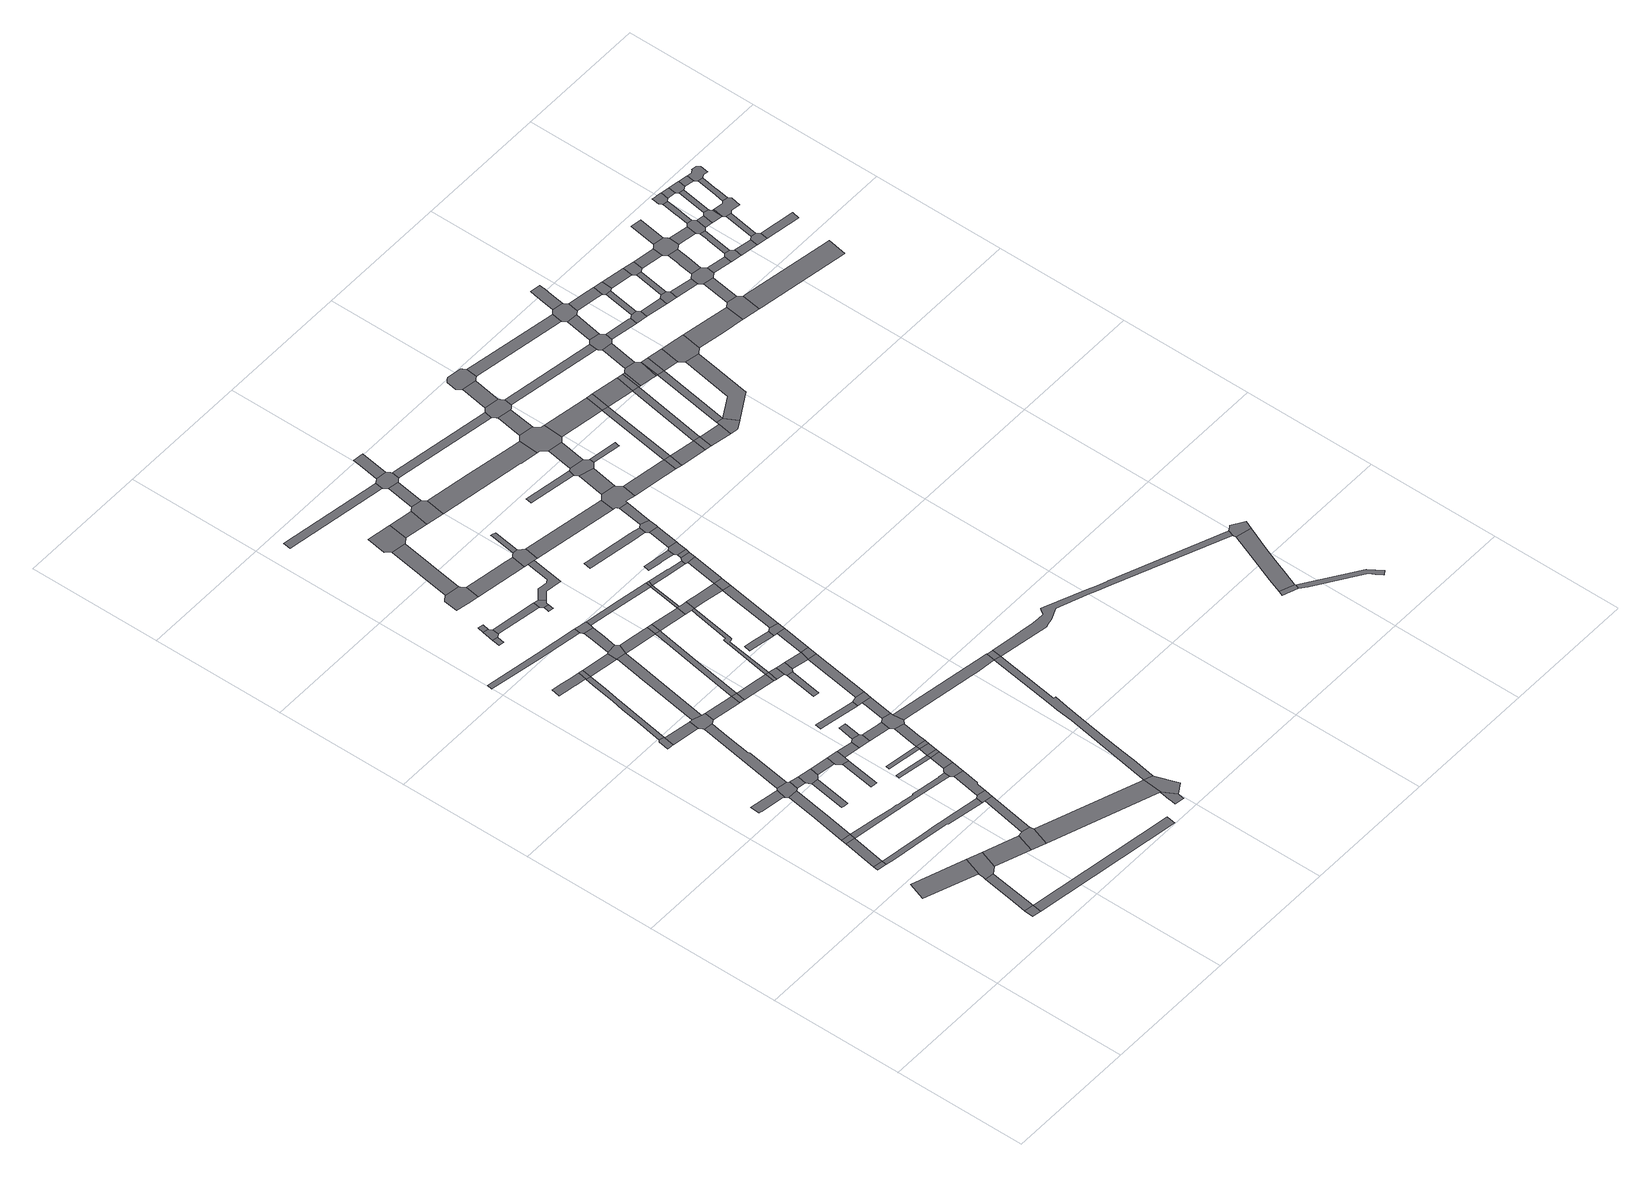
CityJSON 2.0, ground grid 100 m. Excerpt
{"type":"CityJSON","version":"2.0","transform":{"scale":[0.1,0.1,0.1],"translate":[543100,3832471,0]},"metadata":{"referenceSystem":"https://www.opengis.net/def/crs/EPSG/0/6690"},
"CityObjects":{
"road1":{"type":"Road","geometry":[{"type":"MultiSurface","lod":"1","boundaries":[[[0,1,2,3]]]}]},
"road2":{"type":"Road","geometry":[{"type":"MultiSurface","lod":"1","boundaries":[[[4,5,6,7]]]}]},
"road3":{"type":"Road","attributes":{"function":"3","RoadStructureAttribute.sectionType":"1"},"geometry":[{"type":"MultiSurface","lod":"1","boundaries":[[[8,9,10,11,12]]]}]},
"road4":{"type":"Road","attributes":{"RoadStructureAttribute.sectionType":"1"},"geometry":[{"type":"MultiSurface","lod":"1","boundaries":[[[13,4,7,14]]]}]},
"road5":{"type":"Road","attributes":{"RoadStructureAttribute.sectionType":"1"},"geometry":[{"type":"MultiSurface","lod":"1","boundaries":[[[15,16,0,3,17,18]]]}]},
"road6":{"type":"Road","geometry":[{"type":"MultiSurface","lod":"1","boundaries":[[[19,13,14,20]]]}]},
"road7":{"type":"Road","attributes":{"RoadStructureAttribute.sectionType":"1"},"geometry":[{"type":"MultiSurface","lod":"1","boundaries":[[[21,22,23,24,25,26,27,28,29]]]}]},
"road8":{"type":"Road","geometry":[{"type":"MultiSurface","lod":"1","boundaries":[[[12,11,30,15,18,31,32,33]]]}]},
"road9":{"type":"Road","attributes":{"RoadStructureAttribute.sectionType":"1"},"geometry":[{"type":"MultiSurface","lod":"1","boundaries":[[[34,35,19,20,36,37]]]}]},
"road10":{"type":"Road","geometry":[{"type":"MultiSurface","lod":"1","boundaries":[[[38,39,29,28,40,34,37,41,42,43,44,45]]]}]},
"road11":{"type":"Road","attributes":{"RoadStructureAttribute.sectionType":"1"},"geometry":[{"type":"MultiSurface","lod":"1","boundaries":[[[46,47,48,49,50,51,7,6,52,53,54,55,56,57,58,59]]]}]},
"road12":{"type":"Road","attributes":{"function":"3","RoadStructureAttribute.sectionType":"1"},"geometry":[{"type":"MultiSurface","lod":"1","boundaries":[[[33,32,60,61]]]}]},
"road13":{"type":"Road","attributes":{"RoadStructureAttribute.sectionType":"1"},"geometry":[{"type":"MultiSurface","lod":"1","boundaries":[[[62,63,64,65,66]]]}]},
"road14":{"type":"Road","attributes":{"RoadStructureAttribute.sectionType":"1"},"geometry":[{"type":"MultiSurface","lod":"1","boundaries":[[[44,43,67,68]]]}]},
"road15":{"type":"Road","geometry":[{"type":"MultiSurface","lod":"1","boundaries":[[[69,70,71,72,73,74,75,76,77,78]]]}]},
"road16":{"type":"Road","attributes":{"RoadStructureAttribute.sectionType":"1"},"geometry":[{"type":"MultiSurface","lod":"1","boundaries":[[[79,80,81,82,83,84,85,86,87,88,89,90,91,20,14,92,93,94,95,96,97,98,99,100,101,102]]]}]},
"road17":{"type":"Road","attributes":{"RoadStructureAttribute.sectionType":"1"},"geometry":[{"type":"MultiSurface","lod":"1","boundaries":[[[3,2,103,104]]]}]},
"road18":{"type":"Road","geometry":[{"type":"MultiSurface","lod":"1","boundaries":[[[68,67,105,106,62,66,107,108,109,110]]]}]},
"road19":{"type":"Road","attributes":{"RoadStructureAttribute.sectionType":"1"},"geometry":[{"type":"MultiSurface","lod":"1","boundaries":[[[111,38,45,112,113,114,115]]]}]},
"road20":{"type":"Road","geometry":[{"type":"MultiSurface","lod":"1","boundaries":[[[116,117,118,61,60,119,120,121,122]]]}]},
"road21":{"type":"Road","attributes":{"RoadStructureAttribute.sectionType":"1"},"geometry":[{"type":"MultiSurface","lod":"1","boundaries":[[[123,77,76,124,125]]]}]},
"road22":{"type":"Road","attributes":{"RoadStructureAttribute.sectionType":"1"},"geometry":[{"type":"MultiSurface","lod":"1","boundaries":[[[110,109,126,127]]]}]},
"road23":{"type":"Road","attributes":{"RoadStructureAttribute.sectionType":"1"},"geometry":[{"type":"MultiSurface","lod":"1","boundaries":[[[128,129,130,131,132,69,78,133,134,135,136,137]]]}]},
"road24":{"type":"Road","attributes":{"RoadStructureAttribute.sectionType":"1"},"geometry":[{"type":"MultiSurface","lod":"1","boundaries":[[[138,139,140,141,142]]]}]},
"road25":{"type":"Road","attributes":{"RoadStructureAttribute.sectionType":"1"},"geometry":[{"type":"MultiSurface","lod":"1","boundaries":[[[143,116,122,144]]]}]},
"road26":{"type":"Road","attributes":{"RoadStructureAttribute.sectionType":"1"},"geometry":[{"type":"MultiSurface","lod":"1","boundaries":[[[145,146,147,148,149,150,151,152,153,154,155,156]]]}]},
"road27":{"type":"Road","geometry":[{"type":"MultiSurface","lod":"1","boundaries":[[[157,158,125,124,159,160,111,115,161,162,163,164]]]}]},
"road28":{"type":"Road","geometry":[{"type":"MultiSurface","lod":"1","boundaries":[[[127,126,165,138,142,166,167]]]}]},
"road29":{"type":"Road","geometry":[{"type":"MultiSurface","lod":"1","boundaries":[[[168,59,58,143,144,169]]]}]},
"road30":{"type":"Road","geometry":[{"type":"MultiSurface","lod":"1","boundaries":[[[156,155,128,137,170]]]}]},
"road31":{"type":"Road","attributes":{"RoadStructureAttribute.sectionType":"1"},"geometry":[{"type":"MultiSurface","lod":"1","boundaries":[[[171,172,173,174,175,176]]]}]},
"road32":{"type":"Road","attributes":{"RoadStructureAttribute.sectionType":"1"},"geometry":[{"type":"MultiSurface","lod":"1","boundaries":[[[167,166,177,178]]]}]},
"road33":{"type":"Road","attributes":{"RoadStructureAttribute.sectionType":"1"},"geometry":[{"type":"MultiSurface","lod":"1","boundaries":[[[179,180,181,182]]]}]},
"road34":{"type":"Road","attributes":{"RoadStructureAttribute.sectionType":"1"},"geometry":[{"type":"MultiSurface","lod":"1","boundaries":[[[183,184,168,169,185,186,187,188]]]}]},
"road35":{"type":"Road","attributes":{"RoadStructureAttribute.sectionType":"1"},"geometry":[{"type":"MultiSurface","lod":"1","boundaries":[[[189,162,161,190,191,192]]]}]},
"road36":{"type":"Road","geometry":[{"type":"MultiSurface","lod":"1","boundaries":[[[193,194,195,196]]]}]},
"road37":{"type":"Road","attributes":{"RoadStructureAttribute.sectionType":"1"},"geometry":[{"type":"MultiSurface","lod":"1","boundaries":[[[197,198,199,200,164,163,201,202,203,204]]]}]},
"road38":{"type":"Road","attributes":{"RoadStructureAttribute.sectionType":"1"},"geometry":[{"type":"MultiSurface","lod":"1","boundaries":[[[205,206,207,208]]]}]},
"road39":{"type":"Road","geometry":[{"type":"MultiSurface","lod":"1","boundaries":[[[209,210,211,102,101,212,213,183,188,214,215,216]]]}]},
"road40":{"type":"Road","geometry":[{"type":"MultiSurface","lod":"1","boundaries":[[[217,193,196,218,219,220]]]}]},
"road41":{"type":"Road","attributes":{"function":"3","RoadStructureAttribute.sectionType":"1"},"geometry":[{"type":"MultiSurface","lod":"1","boundaries":[[[221,222,223,120,119,224,225]]]}]},
"road42":{"type":"Road","attributes":{"RoadStructureAttribute.sectionType":"1"},"geometry":[{"type":"MultiSurface","lod":"1","boundaries":[[[170,137,226,227,228]]]}]},
"road43":{"type":"Road","geometry":[{"type":"MultiSurface","lod":"1","boundaries":[[[229,178,177,230,231,232]]]}]},
"road44":{"type":"Road","geometry":[{"type":"MultiSurface","lod":"1","boundaries":[[[233,234,217,220]]]}]},
"road45":{"type":"Road","attributes":{"RoadStructureAttribute.sectionType":"1"},"geometry":[{"type":"MultiSurface","lod":"1","boundaries":[[[181,209,216,235]]]}]},
"road46":{"type":"Road","geometry":[{"type":"MultiSurface","lod":"1","boundaries":[[[236,237,229,232]]]}]},
"road47":{"type":"Road","geometry":[{"type":"MultiSurface","lod":"1","boundaries":[[[192,191,238,239]]]}]},
"road48":{"type":"Road","geometry":[{"type":"MultiSurface","lod":"1","boundaries":[[[182,181,235,240]]]}]},
"road49":{"type":"Road","attributes":{"RoadStructureAttribute.sectionType":"1"},"geometry":[{"type":"MultiSurface","lod":"1","boundaries":[[[207,182,240,241]]]}]},
"road50":{"type":"Road","attributes":{"RoadStructureAttribute.sectionType":"1"},"geometry":[{"type":"MultiSurface","lod":"1","boundaries":[[[231,230,242,243]]]}]},
"road51":{"type":"Road","geometry":[{"type":"MultiSurface","lod":"1","boundaries":[[[208,207,241,244]]]}]},
"road52":{"type":"Road","geometry":[{"type":"MultiSurface","lod":"1","boundaries":[[[245,246,228,227,247,197,204,248]]]}]},
"road53":{"type":"Road","attributes":{"RoadStructureAttribute.sectionType":"1"},"geometry":[{"type":"MultiSurface","lod":"1","boundaries":[[[249,250,251,252,253,254]]]}]},
"road54":{"type":"Road","attributes":{"RoadStructureAttribute.sectionType":"1"},"geometry":[{"type":"MultiSurface","lod":"1","boundaries":[[[255,256,208,244,257,258,259]]]}]},
"road55":{"type":"Road","attributes":{"RoadStructureAttribute.sectionType":"1"},"geometry":[{"type":"MultiSurface","lod":"1","boundaries":[[[219,218,260,261]]]}]},
"road56":{"type":"Road","attributes":{"RoadStructureAttribute.sectionType":"1"},"geometry":[{"type":"MultiSurface","lod":"1","boundaries":[[[262,239,238,263,264,265]]]}]},
"road57":{"type":"Road","attributes":{"RoadStructureAttribute.sectionType":"1"},"geometry":[{"type":"MultiSurface","lod":"1","boundaries":[[[266,267,246,245,268,269]]]}]},
"road58":{"type":"Road","geometry":[{"type":"MultiSurface","lod":"1","boundaries":[[[270,271,272,273,274,275,276,277,278,279,280]]]}]},
"road59":{"type":"Road","geometry":[{"type":"MultiSurface","lod":"1","boundaries":[[[281,243,242,282,283,255,259,284,285,286,287,288]]]}]},
"road60":{"type":"Road","attributes":{"RoadStructureAttribute.sectionType":"1"},"geometry":[{"type":"MultiSurface","lod":"1","boundaries":[[[289,290,291,192,239,292,293,294,295,296]]]}]},
"road61":{"type":"Road","geometry":[{"type":"MultiSurface","lod":"1","boundaries":[[[176,175,297,298,266,269,299,300]]]}]},
"road62":{"type":"Road","attributes":{"RoadStructureAttribute.sectionType":"1"},"geometry":[{"type":"MultiSurface","lod":"1","boundaries":[[[301,302,248,204,303,304,289,305]]]}]},
"road63":{"type":"Road","attributes":{"RoadStructureAttribute.sectionType":"1"},"geometry":[{"type":"MultiSurface","lod":"1","boundaries":[[[224,306,307,308,309,310,311,312]]]}]},
"road64":{"type":"Road","attributes":{"RoadStructureAttribute.sectionType":"1"},"geometry":[{"type":"MultiSurface","lod":"1","boundaries":[[[313,314,281,288,315]]]}]},
"road65":{"type":"Road","geometry":[{"type":"MultiSurface","lod":"1","boundaries":[[[265,264,316,317]]]}]},
"road66":{"type":"Road","attributes":{"RoadStructureAttribute.sectionType":"1"},"geometry":[{"type":"MultiSurface","lod":"1","boundaries":[[[318,319,320,321]]]}]},
"road67":{"type":"Road","geometry":[{"type":"MultiSurface","lod":"1","boundaries":[[[322,323,324,325]]]}]},
"road68":{"type":"Road","geometry":[{"type":"MultiSurface","lod":"1","boundaries":[[[326,254,253,313,315,327]]]}]},
"road69":{"type":"Road","attributes":{"RoadStructureAttribute.sectionType":"1"},"geometry":[{"type":"MultiSurface","lod":"1","boundaries":[[[328,317,316,329,330]]]}]},
"road70":{"type":"Road","attributes":{"RoadStructureAttribute.sectionType":"1"},"geometry":[{"type":"MultiSurface","lod":"1","boundaries":[[[331,270,280,332]]]}]},
"road71":{"type":"Road","geometry":[{"type":"MultiSurface","lod":"1","boundaries":[[[261,260,322,325,333,334,335]]]}]},
"road72":{"type":"Road","geometry":[{"type":"MultiSurface","lod":"1","boundaries":[[[225,224,312,336,337,338]]]}]},
"road73":{"type":"Road","geometry":[{"type":"MultiSurface","lod":"1","boundaries":[[[339,330,329,340,318,321,341,342]]]}]},
"road74":{"type":"Road","geometry":[{"type":"MultiSurface","lod":"1","boundaries":[[[305,289,296,343]]]}]},
"road75":{"type":"Road","attributes":{"RoadStructureAttribute.sectionType":"1"},"geometry":[{"type":"MultiSurface","lod":"1","boundaries":[[[344,345,277,276,346,347]]]}]},
"road76":{"type":"Road","attributes":{"RoadStructureAttribute.sectionType":"1"},"geometry":[{"type":"MultiSurface","lod":"1","boundaries":[[[348,349,326,327,350]]]}]},
"road77":{"type":"Road","attributes":{"RoadStructureAttribute.sectionType":"1"},"geometry":[{"type":"MultiSurface","lod":"1","boundaries":[[[351,352,353,354,355,356,357,358,359,265,317,360,361,362,363,364,365,366]]]}]},
"road78":{"type":"Road","attributes":{"RoadStructureAttribute.sectionType":"1"},"geometry":[{"type":"MultiSurface","lod":"1","boundaries":[[[342,341,348,367]]]}]},
"road79":{"type":"Road","geometry":[{"type":"MultiSurface","lod":"1","boundaries":[[[368,369,370,331,332,371,372,373]]]}]},
"road80":{"type":"Road","attributes":{"RoadStructureAttribute.sectionType":"1"},"geometry":[{"type":"MultiSurface","lod":"1","boundaries":[[[374,375,376,377,335,334,378,379,380]]]}]},
"road81":{"type":"Road","attributes":{"RoadStructureAttribute.sectionType":"1"},"geometry":[{"type":"MultiSurface","lod":"1","boundaries":[[[381,343,296,382,383,384]]]}]},
"road82":{"type":"Road","attributes":{"RoadStructureAttribute.sectionType":"1"},"geometry":[{"type":"MultiSurface","lod":"1","boundaries":[[[385,300,299,386,387,388,389]]]}]},
"road83":{"type":"Road","attributes":{"RoadStructureAttribute.sectionType":"1"},"geometry":[{"type":"MultiSurface","lod":"1","boundaries":[[[390,391,392,393]]]}]},
"road84":{"type":"Road","geometry":[{"type":"MultiSurface","lod":"1","boundaries":[[[394,395,396,397,398,399]]]}]},
"road85":{"type":"Road","geometry":[{"type":"MultiSurface","lod":"1","boundaries":[[[367,348,350,400]]]}]},
"road86":{"type":"Road","attributes":{"RoadStructureAttribute.sectionType":"1"},"geometry":[{"type":"MultiSurface","lod":"1","boundaries":[[[287,286,401,402,403,404]]]}]},
"road87":{"type":"Road","attributes":{"RoadStructureAttribute.sectionType":"1"},"geometry":[{"type":"MultiSurface","lod":"1","boundaries":[[[405,367,400,406]]]}]},
"road88":{"type":"Road","geometry":[{"type":"MultiSurface","lod":"1","boundaries":[[[384,383,407,351,366,408,409,410]]]}]},
"road89":{"type":"Road","attributes":{"RoadStructureAttribute.sectionType":"1"},"geometry":[{"type":"MultiSurface","lod":"1","boundaries":[[[373,372,411,412]]]}]},
"road90":{"type":"Road","geometry":[{"type":"MultiSurface","lod":"1","boundaries":[[[413,414,415,347,346,416,374,380,417,418,419,420]]]}]},
"road91":{"type":"Road","attributes":{"RoadStructureAttribute.sectionType":"1"},"geometry":[{"type":"MultiSurface","lod":"1","boundaries":[[[403,421,422,423,424,225,338,425,426,427,428,429,430,431,432,433,434,435]]]}]},
"road92":{"type":"Road","geometry":[{"type":"MultiSurface","lod":"1","boundaries":[[[436,399,398,405,406,437]]]}]},
"road93":{"type":"Road","attributes":{"RoadStructureAttribute.sectionType":"1"},"geometry":[{"type":"MultiSurface","lod":"1","boundaries":[[[388,438,384,410,439,440]]]}]},
"road94":{"type":"Road","attributes":{"RoadStructureAttribute.sectionType":"1"},"geometry":[{"type":"MultiSurface","lod":"1","boundaries":[[[441,442,443,444,413,420]]]}]},
"road95":{"type":"Road","geometry":[{"type":"MultiSurface","lod":"1","boundaries":[[[389,388,440,445,446,447]]]}]},
"road96":{"type":"Road","attributes":{"RoadStructureAttribute.sectionType":"1"},"geometry":[{"type":"MultiSurface","lod":"1","boundaries":[[[448,449,408,366,450,451,452]]]}]},
"road97":{"type":"Road","geometry":[{"type":"MultiSurface","lod":"1","boundaries":[[[453,412,411,454,455,456]]]}]},
"road98":{"type":"Road","attributes":{"RoadStructureAttribute.sectionType":"1"},"geometry":[{"type":"MultiSurface","lod":"1","boundaries":[[[451,457,458,436,437,459]]]}]},
"road99":{"type":"Road","attributes":{"RoadStructureAttribute.sectionType":"1"},"geometry":[{"type":"MultiSurface","lod":"1","boundaries":[[[460,461,447,446,462,463,464,465]]]}]},
"road100":{"type":"Road","attributes":{"RoadStructureAttribute.sectionType":"1"},"geometry":[{"type":"MultiSurface","lod":"1","boundaries":[[[466,467,453,456,468,469]]]}]},
"road101":{"type":"Road","geometry":[{"type":"MultiSurface","lod":"1","boundaries":[[[452,451,459,470]]]}]},
"road102":{"type":"Road","attributes":{"RoadStructureAttribute.sectionType":"1"},"geometry":[{"type":"MultiSurface","lod":"1","boundaries":[[[471,472,473,474,475,476,477,478,479,480]]]}]},
"road103":{"type":"Road","geometry":[{"type":"MultiSurface","lod":"1","boundaries":[[[481,482,393,392,483,466,469,484,485,486,487,488]]]}]},
"road104":{"type":"Road","geometry":[{"type":"MultiSurface","lod":"1","boundaries":[[[489,490,491,492,493,494,495,496]]]}]},
"road105":{"type":"Road","geometry":[{"type":"MultiSurface","lod":"1","boundaries":[[[497,404,403,435,498]]]}]},
"road106":{"type":"Road","attributes":{"RoadStructureAttribute.sectionType":"1"},"geometry":[{"type":"MultiSurface","lod":"1","boundaries":[[[499,500,501,452,470,502,503]]]}]},
"road107":{"type":"Road","attributes":{"RoadStructureAttribute.sectionType":"1"},"geometry":[{"type":"MultiSurface","lod":"1","boundaries":[[[418,417,504,505]]]}]},
"road108":{"type":"Road","attributes":{"RoadStructureAttribute.sectionType":"1"},"geometry":[{"type":"MultiSurface","lod":"1","boundaries":[[[506,507,508,481,488,509,510]]]}]},
"road109":{"type":"Road","geometry":[{"type":"MultiSurface","lod":"1","boundaries":[[[511,465,464,499,503,512]]]}]},
"road110":{"type":"Road","attributes":{"RoadStructureAttribute.sectionType":"1"},"geometry":[{"type":"MultiSurface","lod":"1","boundaries":[[[513,511,512,514]]]}]},
"road111":{"type":"Road","geometry":[{"type":"MultiSurface","lod":"1","boundaries":[[[515,496,495,513,514,516,517]]]}]},
"road112":{"type":"Road","attributes":{"RoadStructureAttribute.sectionType":"1"},"geometry":[{"type":"MultiSurface","lod":"1","boundaries":[[[518,519,520,515,517,521]]]}]},
"road113":{"type":"Road","geometry":[{"type":"MultiSurface","lod":"1","boundaries":[[[522,480,479,518,521,523,524]]]}]},
"road114":{"type":"Road","attributes":{"RoadStructureAttribute.sectionType":"1"},"geometry":[{"type":"MultiSurface","lod":"1","boundaries":[[[525,526,455,454,527,528,529,530]]]}]},
"road115":{"type":"Road","attributes":{"RoadStructureAttribute.sectionType":"1"},"geometry":[{"type":"MultiSurface","lod":"1","boundaries":[[[531,532,522,524,533]]]}]},
"road116":{"type":"Road","attributes":{"RoadStructureAttribute.sectionType":"1"},"geometry":[{"type":"MultiSurface","lod":"1","boundaries":[[[534,535,536,537,538]]]}]},
"road117":{"type":"Road","geometry":[{"type":"MultiSurface","lod":"1","boundaries":[[[539,540,541,505,504,542,543,544,531,533,545,546,547,548,549,550,551]]]}]},
"road118":{"type":"Road","attributes":{"RoadStructureAttribute.sectionType":"1"},"geometry":[{"type":"MultiSurface","lod":"1","boundaries":[[[486,485,552,553]]]}]},
"road119":{"type":"Road","attributes":{"RoadStructureAttribute.sectionType":"1"},"geometry":[{"type":"MultiSurface","lod":"1","boundaries":[[[554,539,551,555]]]}]},
"road120":{"type":"Road","geometry":[{"type":"MultiSurface","lod":"1","boundaries":[[[556,557,558,538,537,559,560,554,555,561,562,563,564,565,566,567]]]}]},
"road121":{"type":"Road","attributes":{"RoadStructureAttribute.sectionType":"1"},"geometry":[{"type":"MultiSurface","lod":"1","boundaries":[[[568,556,567,569]]]}]},
"road122":{"type":"Road","attributes":{"RoadStructureAttribute.sectionType":"1"},"geometry":[{"type":"MultiSurface","lod":"1","boundaries":[[[570,548,547,571,572,573]]]}]},
"road123":{"type":"Road","geometry":[{"type":"MultiSurface","lod":"1","boundaries":[[[574,575,530,529,576,568,569,577,578,579,580,581]]]}]},
"road124":{"type":"Road","attributes":{"RoadStructureAttribute.sectionType":"1"},"geometry":[{"type":"MultiSurface","lod":"1","boundaries":[[[582,583,584,585,564,563]]]}]},
"road125":{"type":"Road","attributes":{"RoadStructureAttribute.sectionType":"1"},"geometry":[{"type":"MultiSurface","lod":"1","boundaries":[[[586,574,581,587]]]}]},
"road126":{"type":"Road","attributes":{"RoadStructureAttribute.sectionType":"1"},"geometry":[{"type":"MultiSurface","lod":"1","boundaries":[[[588,589,590,591,592,593,594,595,596,597,598,599,498,435,600,601,602,603,604,605,606,607,608,609,610]]]}]},
"road127":{"type":"Road","geometry":[{"type":"MultiSurface","lod":"1","boundaries":[[[573,572,611,612]]]}]},
"road128":{"type":"Road","geometry":[{"type":"MultiSurface","lod":"1","boundaries":[[[613,614,615,553,552,616,617,586,587,618,619,620,621,622]]]}]},
"road129":{"type":"Road","attributes":{"RoadStructureAttribute.sectionType":"1"},"geometry":[{"type":"MultiSurface","lod":"1","boundaries":[[[623,613,622,624]]]}]},
"road130":{"type":"Road","attributes":{"RoadStructureAttribute.sectionType":"1"},"geometry":[{"type":"MultiSurface","lod":"1","boundaries":[[[612,611,625,626]]]}]},
"road131":{"type":"Road","attributes":{"RoadStructureAttribute.sectionType":"1"},"geometry":[{"type":"MultiSurface","lod":"1","boundaries":[[[627,579,578,628,629,630]]]}]},
"road132":{"type":"Road","attributes":{"RoadStructureAttribute.sectionType":"1"},"geometry":[{"type":"MultiSurface","lod":"1","boundaries":[[[629,573,612,631]]]}]},
"road133":{"type":"Road","geometry":[{"type":"MultiSurface","lod":"1","boundaries":[[[632,633,634,635,636,637,638,623,624,639,640,641,642,643,644,645]]]}]},
"road134":{"type":"Road","geometry":[{"type":"MultiSurface","lod":"1","boundaries":[[[626,625,646,647]]]}]},
"road135":{"type":"Road","geometry":[{"type":"MultiSurface","lod":"1","boundaries":[[[630,629,631,648]]]}]},
"road136":{"type":"Road","attributes":{"RoadStructureAttribute.sectionType":"1"},"geometry":[{"type":"MultiSurface","lod":"1","boundaries":[[[649,647,646,650,651]]]}]},
"road137":{"type":"Road","attributes":{"RoadStructureAttribute.sectionType":"1"},"geometry":[{"type":"MultiSurface","lod":"1","boundaries":[[[652,626,647,653]]]}]},
"road138":{"type":"Road","attributes":{"RoadStructureAttribute.sectionType":"1"},"geometry":[{"type":"MultiSurface","lod":"1","boundaries":[[[620,619,654,655]]]}]},
"road139":{"type":"Road","attributes":{"RoadStructureAttribute.sectionType":"1"},"geometry":[{"type":"MultiSurface","lod":"1","boundaries":[[[648,631,656,657,652,658]]]}]},
"road140":{"type":"Road","geometry":[{"type":"MultiSurface","lod":"1","boundaries":[[[659,660,661,662,663,664]]]}]},
"road141":{"type":"Road","geometry":[{"type":"MultiSurface","lod":"1","boundaries":[[[665,666,651,650,667,668,669,670,671]]]}]},
"road142":{"type":"Road","geometry":[{"type":"MultiSurface","lod":"1","boundaries":[[[658,652,653,672]]]}]},
"road143":{"type":"Road","attributes":{"RoadStructureAttribute.sectionType":"1"},"geometry":[{"type":"MultiSurface","lod":"1","boundaries":[[[672,653,673,674]]]}]},
"road144":{"type":"Road","attributes":{"RoadStructureAttribute.sectionType":"1"},"geometry":[{"type":"MultiSurface","lod":"1","boundaries":[[[675,642,641,676,677]]]}]},
"road145":{"type":"Road","attributes":{"RoadStructureAttribute.sectionType":"1"},"geometry":[{"type":"MultiSurface","lod":"1","boundaries":[[[678,665,671,679]]]}]},
"road146":{"type":"Road","attributes":{"RoadStructureAttribute.sectionType":"1"},"geometry":[{"type":"MultiSurface","lod":"1","boundaries":[[[680,681,682,659,664,683,684,685,686]]]}]},
"road147":{"type":"Road","geometry":[{"type":"MultiSurface","lod":"1","boundaries":[[[687,688,674,673,689,690,691,692]]]}]},
"road148":{"type":"Road","attributes":{"RoadStructureAttribute.sectionType":"1"},"geometry":[{"type":"MultiSurface","lod":"1","boundaries":[[[693,662,661,694,695,696,697,698,699,700]]]}]},
"road149":{"type":"Road","attributes":{"RoadStructureAttribute.sectionType":"1"},"geometry":[{"type":"MultiSurface","lod":"1","boundaries":[[[701,702,703,671,670,704,705,706,707,708]]]}]},
"road150":{"type":"Road","attributes":{"RoadStructureAttribute.sectionType":"1"},"geometry":[{"type":"MultiSurface","lod":"1","boundaries":[[[691,690,678]]]}]},
"road151":{"type":"Road","geometry":[{"type":"MultiSurface","lod":"1","boundaries":[[[691,678,679,709]]]}]},
"road152":{"type":"Road","attributes":{"RoadStructureAttribute.sectionType":"1"},"geometry":[{"type":"MultiSurface","lod":"1","boundaries":[[[710,687,692,711]]]}]},
"road153":{"type":"Road","geometry":[{"type":"MultiSurface","lod":"1","boundaries":[[[712,713,714,655,654,715,710,711,716,717,718,719,720]]]}]},
"road154":{"type":"Road","attributes":{"RoadStructureAttribute.sectionType":"1"},"geometry":[{"type":"MultiSurface","lod":"1","boundaries":[[[709,679,721,722]]]}]},
"road155":{"type":"Road","geometry":[{"type":"MultiSurface","lod":"1","boundaries":[[[723,724,725,610,609,680,686,726]]]}]},
"road156":{"type":"Road","attributes":{"RoadStructureAttribute.sectionType":"1"},"geometry":[{"type":"MultiSurface","lod":"1","boundaries":[[[727,712,720,728]]]}]},
"road157":{"type":"Road","geometry":[{"type":"MultiSurface","lod":"1","boundaries":[[[729,722,721,701,708,730,731]]]}]},
"road158":{"type":"Road","geometry":[{"type":"MultiSurface","lod":"1","boundaries":[[[732,677,676,727,728,733,734,735]]]}]},
"road159":{"type":"Road","attributes":{"RoadStructureAttribute.sectionType":"1"},"geometry":[{"type":"MultiSurface","lod":"1","boundaries":[[[736,718,717,737,738]]]}]},
"road160":{"type":"Road","attributes":{"RoadStructureAttribute.sectionType":"1"},"geometry":[{"type":"MultiSurface","lod":"1","boundaries":[[[739,740,741,742,732,735,743,744,745,746]]]}]},
"road161":{"type":"Road","geometry":[{"type":"MultiSurface","lod":"1","boundaries":[[[747,738,737,748,749,750]]]}]},
"road162":{"type":"Road","attributes":{"RoadStructureAttribute.sectionType":"1"},"geometry":[{"type":"MultiSurface","lod":"1","boundaries":[[[751,734,733,752,753,754]]]}]},
"road163":{"type":"Road","attributes":{"RoadStructureAttribute.sectionType":"1"},"geometry":[{"type":"MultiSurface","lod":"1","boundaries":[[[755,756,747,750,757,758,759]]]}]},
"road164":{"type":"Road","attributes":{"RoadStructureAttribute.sectionType":"1"},"geometry":[{"type":"MultiSurface","lod":"1","boundaries":[[[760,731,730,761,762,763]]]}]},
"road165":{"type":"Road","attributes":{"RoadStructureAttribute.sectionType":"1"},"geometry":[{"type":"MultiSurface","lod":"1","boundaries":[[[749,748,764,765]]]}]},
"road166":{"type":"Road","geometry":[{"type":"MultiSurface","lod":"1","boundaries":[[[754,753,755,759,766,767,768]]]}]},
"road167":{"type":"Road","geometry":[{"type":"MultiSurface","lod":"1","boundaries":[[[769,765,764,770,771,772]]]}]},
"road168":{"type":"Road","attributes":{"RoadStructureAttribute.sectionType":"1"},"geometry":[{"type":"MultiSurface","lod":"1","boundaries":[[[768,767,773,774]]]}]},
"road169":{"type":"Road","attributes":{"RoadStructureAttribute.sectionType":"1"},"geometry":[{"type":"MultiSurface","lod":"1","boundaries":[[[775,769,772,776]]]}]},
"road170":{"type":"Road","geometry":[{"type":"MultiSurface","lod":"1","boundaries":[[[777,778,763,762,779,780,781,782,783]]]}]},
"road171":{"type":"Road","attributes":{"RoadStructureAttribute.sectionType":"1"},"geometry":[{"type":"MultiSurface","lod":"1","boundaries":[[[771,770,784,785]]]}]},
"road172":{"type":"Road","geometry":[{"type":"MultiSurface","lod":"1","boundaries":[[[774,773,786,775,776,787,788,789]]]}]},
"road173":{"type":"Road","attributes":{"RoadStructureAttribute.sectionType":"1"},"geometry":[{"type":"MultiSurface","lod":"1","boundaries":[[[790,777,783,791]]]}]},
"road174":{"type":"Road","geometry":[{"type":"MultiSurface","lod":"1","boundaries":[[[792,785,784,790,791,793,794,795]]]}]},
"road175":{"type":"Road","attributes":{"RoadStructureAttribute.sectionType":"1"},"geometry":[{"type":"MultiSurface","lod":"1","boundaries":[[[789,788,796,797,798]]]}]},
"road176":{"type":"Road","attributes":{"RoadStructureAttribute.sectionType":"1"},"geometry":[{"type":"MultiSurface","lod":"1","boundaries":[[[799,800,801,792,795,802,803,804]]]}]},
"road177":{"type":"Road","attributes":{"RoadStructureAttribute.sectionType":"1"},"geometry":[{"type":"MultiSurface","lod":"1","boundaries":[[[794,793,805,806]]]}]},
"road178":{"type":"Road","geometry":[{"type":"MultiSurface","lod":"1","boundaries":[[[807,808,809,798,797,810,799,804,811,812,813,814,815]]]}]},
"road179":{"type":"Road","attributes":{"RoadStructureAttribute.sectionType":"1"},"geometry":[{"type":"MultiSurface","lod":"1","boundaries":[[[816,807,815,817]]]}]},
"road180":{"type":"Road","attributes":{"RoadStructureAttribute.sectionType":"1"},"geometry":[{"type":"MultiSurface","lod":"1","boundaries":[[[818,819,781,780,820,821,822,823,824]]]}]},
"road181":{"type":"Road","geometry":[{"type":"MultiSurface","lod":"1","boundaries":[[[825,806,805,826,827,828]]]}]},
"road182":{"type":"Road","attributes":{"RoadStructureAttribute.sectionType":"1"},"geometry":[{"type":"MultiSurface","lod":"1","boundaries":[[[829,813,812,830,831]]]}]},
"road183":{"type":"Road","attributes":{"RoadStructureAttribute.sectionType":"1"},"geometry":[{"type":"MultiSurface","lod":"1","boundaries":[[[832,833,834,825,828,835,836,837]]]}]},
"road184":{"type":"Road","attributes":{"RoadStructureAttribute.sectionType":"1"},"geometry":[{"type":"MultiSurface","lod":"1","boundaries":[[[827,826,838,839]]]}]},
"road185":{"type":"Road","geometry":[{"type":"MultiSurface","lod":"1","boundaries":[[[840,841,831,830,832,837,842,843,844,845,846]]]}]},
"road186":{"type":"Road","geometry":[{"type":"MultiSurface","lod":"1","boundaries":[[[847,848,839,838,849,850,851,852]]]}]},
"road187":{"type":"Road","attributes":{"RoadStructureAttribute.sectionType":"1"},"geometry":[{"type":"MultiSurface","lod":"1","boundaries":[[[844,843,853,854,855,856]]]}]},
"road188":{"type":"Road","attributes":{"RoadStructureAttribute.sectionType":"1"},"geometry":[{"type":"MultiSurface","lod":"1","boundaries":[[[857,858,859,840,846,860,861,862]]]}]},
"road189":{"type":"Road","attributes":{"RoadStructureAttribute.sectionType":"1"},"geometry":[{"type":"MultiSurface","lod":"1","boundaries":[[[863,847,852,864]]]}]},
"road190":{"type":"Road","attributes":{"RoadStructureAttribute.sectionType":"1"},"geometry":[{"type":"MultiSurface","lod":"1","boundaries":[[[865,866,867,856,855,868,869,870,871,872]]]}]},
"road191":{"type":"Road","geometry":[{"type":"MultiSurface","lod":"1","boundaries":[[[873,874,875,876,877,878,857,862,879,880,881]]]}]},
"road192":{"type":"Road","attributes":{"RoadStructureAttribute.sectionType":"1"},"geometry":[{"type":"MultiSurface","lod":"1","boundaries":[[[870,869,882]]]}]},
"road193":{"type":"Road","attributes":{"RoadStructureAttribute.sectionType":"1"},"geometry":[{"type":"MultiSurface","lod":"1","boundaries":[[[883,865,872,884]]]}]},
"road194":{"type":"Road","attributes":{"RoadStructureAttribute.sectionType":"1"},"geometry":[{"type":"MultiSurface","lod":"1","boundaries":[[[885,881,880,886,887]]]}]},
"road195":{"type":"Road","attributes":{"RoadStructureAttribute.sectionType":"1"},"geometry":[{"type":"MultiSurface","lod":"1","boundaries":[[[850,849,888,889]]]}]},
"road196":{"type":"Road","geometry":[{"type":"MultiSurface","lod":"1","boundaries":[[[890,891,892,882,869,893,894,863,864,895,896,897,898,899]]]}]},
"road197":{"type":"Road","geometry":[{"type":"MultiSurface","lod":"1","boundaries":[[[887,886,883,884,900,901]]]}]},
"road198":{"type":"Road","attributes":{"RoadStructureAttribute.sectionType":"1"},"geometry":[{"type":"MultiSurface","lod":"1","boundaries":[[[902,903,890,899,904,905,906]]]}]},
"road199":{"type":"Road","attributes":{"RoadStructureAttribute.sectionType":"1"},"geometry":[{"type":"MultiSurface","lod":"1","boundaries":[[[901,900,907,908]]]}]},
"road200":{"type":"Road","geometry":[{"type":"MultiSurface","lod":"1","boundaries":[[[909,910,911,908,907,902,906,912,913,914,915,916,917,918]]]}]}
},
"vertices":[
[602,261,0],[592,192,0],[659,181,0],[670,250,0],
[304,1243,0],[298,1206,0],[369,1194,0],[374,1231,0],
[330,967,0],[281,828,0],[670,691,0],[670,690,0],[719,830,0],
[349,1503,0],[419,1491,0],
[660,625,0],[624,398,0],[726,614,0],[727,620,0],
[356,1546,0],[428,1534,0],
[428,2137,0],[220,2170,0],[217,2099,0],[221,2098,0],[238,2095,0],[407,2068,0],[419,2066,0],[423,2061,0],[438,2135,0],
[663,645,0],[779,651,0],[781,652,0],[830,791,0],
[441,2037,0],[400,1799,0],[461,1724,0],[513,2037,0],
[454,2144,0],[444,2139,0],[437,2041,0],[518,2040,0],[526,2044,0],[532,2048,0],[546,2117,0],[532,2130,0],
[909,1154,0],[859,1161,0],[800,1170,0],[795,1170,0],[722,1181,0],[514,1211,0],[429,1185,0],[697,1145,0],[794,1130,0],[876,1118,0],[887,1116,0],[890,1109,0],[1164,1061,0],[1172,1112,0],
[1039,562,0],[1087,701,0],
[621,1996,0],[578,1724,0],[602,1720,0],[630,1716,0],[675,1996,0],
[602,2037,0],[613,2106,0],
[316,2990,0],[315,2989,0],[302,2980,0],[289,2899,0],[297,2897,0],[320,2896,0],[320,2898,0],[339,2895,0],[352,2973,0],[353,2978,0],
[1169,1413,0],[1166,1414,0],[1157,1414,0],[1018,1440,0],[952,1452,0],[949,1448,0],[947,1444,0],[854,1460,0],[831,1464,0],[806,1469,0],[779,1473,0],[644,1497,0],[597,1505,0],[591,1465,0],[592,1465,0],[681,1452,0],[784,1436,0],[805,1433,0],[825,1430,0],[844,1427,0],[944,1412,0],[1165,1374,0],[1217,1364,0],[1219,1412,0],
[1789,4,0],[1800,73,0],
[605,2031,0],[611,2018,0],[690,2007,0],[702,2016,0],[707,2020,0],[718,2089,0],
[568,2825,0],[584,2473,0],[579,2483,0],[612,2681,0],[636,2818,0],
[1122,707,0],[1115,706,0],[1090,701,0],[1143,525,0],[1192,665,0],[1187,689,0],[1187,692,0],
[533,2943,0],[548,2860,0],[561,2939,0],
[844,1997,0],[856,2067,0],
[439,3681,0],[426,3610,0],[395,3431,0],[377,3332,0],[357,3222,0],[399,3241,0],[413,3325,0],[432,3431,0],[451,3536,0],[475,3671,0],
[874,1953,0],[835,1693,0],[862,1689,0],[884,1686,0],[924,1946,0],
[1190,1057,0],[1249,1047,0],
[377,3764,0],[318,3774,0],[256,3784,0],[231,3788,0],[219,3719,0],[310,3704,0],[349,3698,0],[354,3697,0],[401,3690,0],[433,3685,0],[440,3684,0],[451,3751,0],
[578,2936,0],[577,2936,0],[549,2858,0],[563,2833,0],[665,2834,0],[678,2909,0],[650,2913,0],[582,2935,0],
[848,1991,0],[930,1984,0],[941,2053,0],
[1195,1124,0],[1261,1113,0],
[487,3745,0],
[417,4062,0],[7,4130,0],[1,4089,0],[395,4021,0],[727,3964,0],[734,4010,0],
[1050,1964,0],[1061,2033,0],
[1013,1632,0],[1008,1603,0],[1267,1560,0],[1271,1590,0],
[1233,1342,0],[1204,1176,0],[1268,1156,0],[1274,1190,0],[1284,1198,0],[1307,1329,0],
[829,2883,0],[828,2806,0],[887,2796,0],[899,2871,0],
[334,4349,0],[324,4292,0],[364,4285,0],[374,4342,0],
[700,3639,0],[664,3433,0],[664,3429,0],[640,3283,0],[658,2962,0],[711,3271,0],[752,3510,0],[772,3627,0],
[1032,1730,0],[1028,1701,0],[1283,1662,0],[1288,1691,0],
[1247,1437,0],[1246,1436,0],[1235,1427,0],[1229,1347,0],[1231,1345,0],[1310,1345,0],[1317,1380,0],[1324,1426,0],
[351,4440,0],[398,4359,0],[407,4408,0],[390,4433,0],
[1953,396,0],[1938,401,0],[1195,663,0],[1944,244,0],[1960,393,0],
[476,3671,0],[695,3639,0],[696,3710,0],
[1087,2048,0],[1141,1949,0],[1152,2019,0],[1141,2036,0],
[399,4482,0],[360,4489,0],
[1342,1549,0],
[1161,2163,0],[1107,2172,0],
[925,2790,0],[938,2864,0],
[1347,1578,0],
[1358,1650,0],
[1305,1923,0],[1315,1992,0],
[1362,1680,0],
[784,3725,0],[709,3719,0],[697,3639,0],[802,3700,0],
[1121,2288,0],[1035,2304,0],[1031,2257,0],[1106,2243,0],[1331,2202,0],[1339,2247,0],
[1322,1895,0],[1304,1790,0],[1372,1747,0],[1377,1778,0],[1394,1875,0],
[742,4303,0],[750,4352,0],
[1064,2843,0],[1052,2768,0],[1168,2749,0],[1180,2824,0],
[742,3939,0],[727,3838,0],[801,3826,0],[818,3926,0],
[453,4828,0],[448,4825,0],[417,4804,0],[410,4800,0],[393,4691,0],[488,4675,0],[572,4661,0],[590,4771,0],[586,4776,0],[566,4804,0],[562,4809,0],
[1342,2011,0],[1309,1918,0],[1322,1897,0],[1414,1896,0],[1418,1900,0],[1419,1901,0],[1409,1982,0],[1411,1997,0],
[1020,3587,0],[1015,3557,0],[961,3232,0],[999,3227,0],[1034,3437,0],[1058,3569,0],[1059,3572,0],[1060,3582,0],
[738,3945,0],[741,3941,0],[822,3950,0],[829,3994,0],
[1005,3667,0],[935,3678,0],[864,3612,0],[975,3594,0],[1033,3663,0],
[1943,242,0],[1928,160,0],[1927,153,0],[1919,106,0],[1991,95,0],[1999,141,0],[2000,147,0],
[1371,2195,0],[1368,2175,0],[1441,2184,0],
[1192,2745,0],[1205,2821,0],
[1261,2715,0],[1224,2469,0],[1266,2462,0],[1306,2707,0],
[759,4278,0],[751,4235,0],[791,4229,0],[797,4272,0],
[1381,2257,0],[1451,2246,0],
[1213,2820,0],[1254,2734,0],[1268,2810,0],
[536,5326,0],[644,5307,0],
[801,4295,0],[816,4307,0],[785,4346,0],
[2079,194,0],[2081,196,0],[2023,371,0],
[1287,2806,0],[1259,2720,0],[1324,2723,0],[1338,2797,0],
[1069,3657,0],
[921,4716,0],[719,4749,0],[958,4597,0],[976,4706,0],
[1452,2699,0],[1386,2291,0],[1521,2688,0],
[1326,3537,0],[1318,3497,0],[1316,3487,0],[1307,3440,0],[1269,3217,0],[1256,3218,0],[1249,3219,0],[1247,3205,0],[1243,3185,0],[1262,3179,0],[1265,3180,0],[1280,3183,0],[1289,3185,0],[1292,3199,0],[1332,3440,0],[1348,3535,0],
[1471,2772,0],
[529,5515,0],[503,5366,0],[536,5327,0],[645,5308,0],[685,5337,0],[710,5485,0],
[992,4592,0],[964,4417,0],[939,4399,0],[864,4409,0],[878,4357,0],[1002,4340,0],[1041,4584,0],
[1273,3624,0],[1079,3579,0],[1272,3547,0],[1285,3622,0],
[1109,3948,0],[1094,3905,0],[1310,3869,0],[1322,3867,0],[1330,3911,0],
[167,5907,0],[157,5848,0],[930,5723,0],[939,5783,0],
[1371,3066,0],[1288,3081,0],[1279,3032,0],[1355,3018,0],[1476,2997,0],[1485,3046,0],
[1533,2762,0],
[1983,1807,0],[2035,1797,0],[2183,1784,0],[2194,1850,0],
[1504,2992,0],[1568,2981,0],
[1317,3539,0],[1360,3611,0],[1311,3618,0],[1300,3620,0],
[861,5308,0],[886,5456,0],
[1009,4729,0],[1008,4728,0],[989,4715,0],[988,4592,0],[1066,4579,0],[1084,4688,0],[1051,4716,0],[1044,4723,0],
[2103,1256,0],[2094,1201,0],[2078,1071,0],[1962,404,0],[2023,373,0],[2025,382,0],[2055,550,0],[2069,646,0],[2101,862,0],[2102,868,0],[2133,1041,0],[2154,1171,0],[2175,1279,0],[2155,1279,0],[2231,1769,0],
[1514,3061,0],[1578,3042,0],
[1304,3746,0],[1319,3744,0],[1337,3866,0],
[1077,4925,0],[1058,4929,0],[1039,4934,0],[1039,4932,0],
[1337,3867,0],[1338,3867,0],[1352,3908,0],
[1452,3597,0],[1391,3606,0],[1443,3519,0],[1581,3495,0],[1598,3575,0],
[919,5478,0],[997,5285,0],[1021,5435,0],[998,5463,0],
[1572,3442,0],[1517,3079,0],[1648,3484,0],
[1517,3877,0],[1507,3879,0],[1498,3841,0],[1505,3840,0],[1613,3822,0],[1620,3858,0],
[955,5693,0],[922,5494,0],[1000,5474,0],[1033,5677,0],
[1661,3565,0],
[1637,4253,0],[1603,4258,0],[1239,4318,0],[1217,4321,0],[1208,4266,0],[1220,4264,0],[1589,4204,0],[1620,4199,0],[1670,4191,0],[1679,4246,0],
[972,5804,0],[951,5790,0],[940,5711,0],[1053,5693,0],[1063,5700,0],[1074,5761,0],[1067,5772,0],[1051,5795,0],
[1554,3993,0],[1537,3995,0],[1435,4010,0],[1427,3967,0],[1525,3951,0],[1540,3949,0],[1632,3933,0],[1639,3980,0],
[2212,1847,0],[2241,1842,0],
[1635,3818,0],[1630,3785,0],[1605,3622,0],[1664,3581,0],[1701,3813,0],
[1697,4475,0],[1715,4583,0],
[1008,6018,0],[995,5936,0],[977,5830,0],[1075,5937,0],[1087,6007,0],
[1640,3877,0],[1709,3866,0],
[1645,3909,0],[1714,3898,0],
[1660,3996,0],[1726,3969,0],[1728,3985,0],
[1688,4170,0],[1685,4153,0],[1666,4036,0],[1756,4159,0],
[1703,4260,0],[1759,4176,0],[1769,4238,0],
[1663,5329,0],[1370,5377,0],[1639,5181,0],[1648,5179,0],[1784,5157,0],[1793,5307,0],
[1734,4449,0],[1711,4306,0],[1800,4438,0],
[1427,4958,0],[1423,4935,0],[1420,4913,0],[1775,4857,0],[1788,4903,0],
[1757,4613,0],[1751,4608,0],[1721,4587,0],[1724,4470,0],[1727,4464,0],[1732,4454,0],[1804,4457,0],[1807,4457,0],[1877,4445,0],[1895,4552,0],[1890,4559,0],[1869,4587,0],[1864,4594,0],
[1841,5574,0],[1852,5633,0],
[1794,4825,0],[1899,4795,0],
[1809,4911,0],[1802,4907,0],[1795,4902,0],[1780,4848,0],[1790,4832,0],[1906,4800,0],[1940,4826,0],[1943,4828,0],[1945,4863,0],[1942,4863,0],[1921,4887,0],[1916,4892,0],
[1843,5111,0],[1950,5092,0],
[2222,4498,0],[2138,4402,0],[2220,4389,0],[2237,4495,0],
[1832,5340,0],[1831,5339,0],[1807,5153,0],[1989,5123,0],[1990,5124,0],[1998,5274,0],[1969,5278,0],[1940,5320,0],
[2153,4793,0],[2158,4812,0],[2163,4830,0],[2161,4831,0],
[1866,5541,0],[1972,5522,0],
[3168,1655,0],[3162,1658,0],[3091,1685,0],[3028,1710,0],[2738,1826,0],[2717,1834,0],[2702,1814,0],[2685,1791,0],[2640,1792,0],[2588,1793,0],[2524,1802,0],[2438,1814,0],[2526,1721,0],[2616,1706,0],[2641,1712,0],[2681,1721,0],[2778,1762,0],[3013,1673,0],[3034,1665,0],[3092,1643,0],[3153,1618,0],[3969,1291,0],[3985,1335,0],
[2269,4381,0],[2286,4487,0],
[1884,5658,0],[1877,5653,0],[1854,5633,0],[1843,5572,0],[1860,5548,0],[1979,5527,0],[2006,5546,0],[2015,5605,0],[1996,5633,0],[1991,5639,0],
[1919,5868,0],[2027,5852,0],
[2466,4348,0],[2484,4454,0],
[2339,5218,0],[2315,5070,0],[2328,5068,0],[2352,5216,0],
[2377,5060,0],
[1941,6009,0],[1935,6005,0],[1929,6001,0],[1906,5986,0],[1894,5904,0],[1909,5882,0],[1914,5874,0],[2033,5856,0],[2039,5860,0],[2060,5875,0],[2070,5957,0],[2057,5979,0],[2054,5984,0],[2049,5992,0],
[2516,4340,0],[2533,4446,0],
[2401,5208,0],
[2548,4443,0],[2677,4313,0],[2695,4419,0],
[2582,5026,0],[2631,5018,0],
[2718,5430,0],[2726,5490,0],
[2392,5057,0],[2567,5028,0],[2606,5174,0],
[3775,757,0],[3761,721,0],[3868,680,0],[3885,713,0],[3883,714,0],[3881,716,0],
[2699,4442,0],[2697,4430,0],[2731,4304,0],[2737,4303,0],[2738,4304,0],[2802,4340,0],[2749,4434,0],
[2655,5166,0],
[2646,5015,0],[2670,5164,0],
[2138,5947,0],[2770,5758,0],[2784,5838,0],
[2790,4992,0],[2841,4983,0],
[3975,1268,0],[3906,1095,0],[3817,867,0],[3922,824,0],[3960,922,0],[4010,1053,0],[4092,1241,0],
[2704,5186,0],[2685,5174,0],[2727,5002,0],[2776,4994,0],[2806,5141,0],[2784,5173,0],
[4268,450,0],[3921,641,0],[4248,420,0],[4270,377,0],[4271,375,0],[4273,373,0],[4299,332,0],[4333,352,0],
[2986,4925,0],[2918,4531,0],[2765,4443,0],[3018,4463,0],[3020,4464,0],[3021,4467,0],[3061,4712,0],[3093,4907,0],
[2864,5132,0],
[2739,5397,0],[2820,5388,0],
[2759,5516,0],[2736,5498,0],[2727,5491,0],[2723,5422,0],[2842,5405,0],[2848,5410,0],[2858,5468,0],[2854,5475,0],[2838,5503,0],
[2956,4964,0],[2980,5113,0],
[4026,1361,0],[4016,1354,0],[3987,1336,0],[4120,1301,0],
[2793,5724,0],[2875,5716,0],
[3057,5101,0],[3136,4936,0],[3160,5084,0],
[2817,5862,0],[2906,5738,0],[2919,5818,0],[2898,5849,0],
[3054,5437,0],[3055,5378,0],[3066,5435,0],
[2853,6071,0],[2847,6034,0],[2832,5954,0],[2817,5865,0],[2915,5955,0],[2926,6021,0],[2926,6026,0],[2932,6060,0],
[3093,5449,0],[3141,5363,0],[3151,5422,0],[3134,5444,0],
[3050,5797,0],[3051,5715,0],[3117,5705,0],[3130,5784,0],
[3132,5684,0],[3129,5661,0],[3168,5655,0],[3168,5657,0],[3172,5679,0],
[3375,5048,0],[3351,4900,0],[3500,4876,0],[3520,5024,0],
[3308,5336,0],[3317,5395,0],
[3188,5688,0],[3195,5692,0],[3201,5772,0],
[3343,5411,0],[3391,5322,0],[3400,5382,0],[3384,5404,0],
[3363,5665,0],[3376,5743,0],
[3382,5641,0],[3423,5636,0],
[3555,5048,0],[3552,5046,0],[3509,4874,0],[3636,4854,0],[3660,5003,0],[3633,5031,0],[3634,5033,0],
[3564,5294,0],[3572,5353,0],
[3366,5661,0],[3445,5648,0],[3449,5650,0],[3462,5728,0],
[3588,5262,0],[3667,5250,0],
[3608,5378,0],[3701,5274,0],[3710,5332,0],[3686,5365,0],
[3616,5623,0],[3618,5623,0],[3627,5701,0],
[3641,5592,0],[3625,5492,0],[3625,5491,0],[3704,5478,0],[3704,5479,0],[3720,5578,0],
[3846,5250,0],[3856,5308,0],
[3659,5726,0],[3639,5710,0],[3628,5702,0],[3624,5615,0],[3742,5593,0],[3755,5601,0],[3764,5680,0],[3757,5690,0],[3742,5713,0],
[3692,5935,0],[3773,5920,0],
[4302,4897,0],[3683,4999,0],[3658,4850,0],[4278,4749,0],[4285,4747,0],[4352,4736,0],[4377,4884,0],
[3879,5327,0],[3930,5236,0],[3940,5295,0],[3920,5318,0],
[3765,5679,0],[3897,5578,0],[3910,5657,0],
[3915,5553,0],[3904,5487,0],[3904,5485,0],[3944,5479,0],[3945,5487,0],[3954,5546,0],
[4064,5214,0],[4073,5273,0],
[3933,5676,0],[3932,5675,0],[3955,5547,0],[3977,5565,0],[3992,5643,0],[3973,5668,0],[3974,5669,0],
[4098,5290,0],[4096,5289,0],[4146,5200,0],[4156,5260,0],[4143,5276,0],[4137,5284,0],
[3980,5564,0],[3998,5561,0],[4036,5555,0],[4048,5634,0],
[3967,5895,0],[3948,5776,0],[3948,5773,0],[3988,5767,0],[3989,5776,0],[4005,5891,0],
[4136,5522,0],[4174,5514,0],
[4072,5653,0],[4069,5651,0],[4051,5636,0],[4048,5553,0],[4120,5542,0],[4124,5621,0],[4111,5641,0],[4111,5644,0],
[4003,5974,0],[3990,5975,0],[3961,5980,0],[3952,5921,0],[3965,5899,0],[3967,5896,0],[4006,5893,0],[4027,5908,0],[4036,5968,0],
[4132,5620,0],
[4108,5880,0],[4148,5874,0],
[4049,5966,0],[4092,5899,0],[4101,5958,0],
[4411,5157,0],[4424,5215,0],
[4226,5622,0],[4206,5608,0],[4205,5609,0],[4122,5540,0],[4136,5523,0],[4195,5529,0],[4230,5524,0],[4269,5518,0],[4282,5596,0],[4267,5616,0],
[4174,5887,0],[4183,5945,0],
[4266,5852,0],[4243,5719,0],[4282,5713,0],[4283,5716,0],[4303,5846,0],
[4249,5875,0],[4258,5934,0],
[4319,5947,0],[4319,5945,0],[4293,5928,0],[4306,5848,0],[4327,5863,0],[4364,5857,0],[4373,5918,0],[4367,5927,0],[4357,5941,0],[4357,5942,0]
]}
